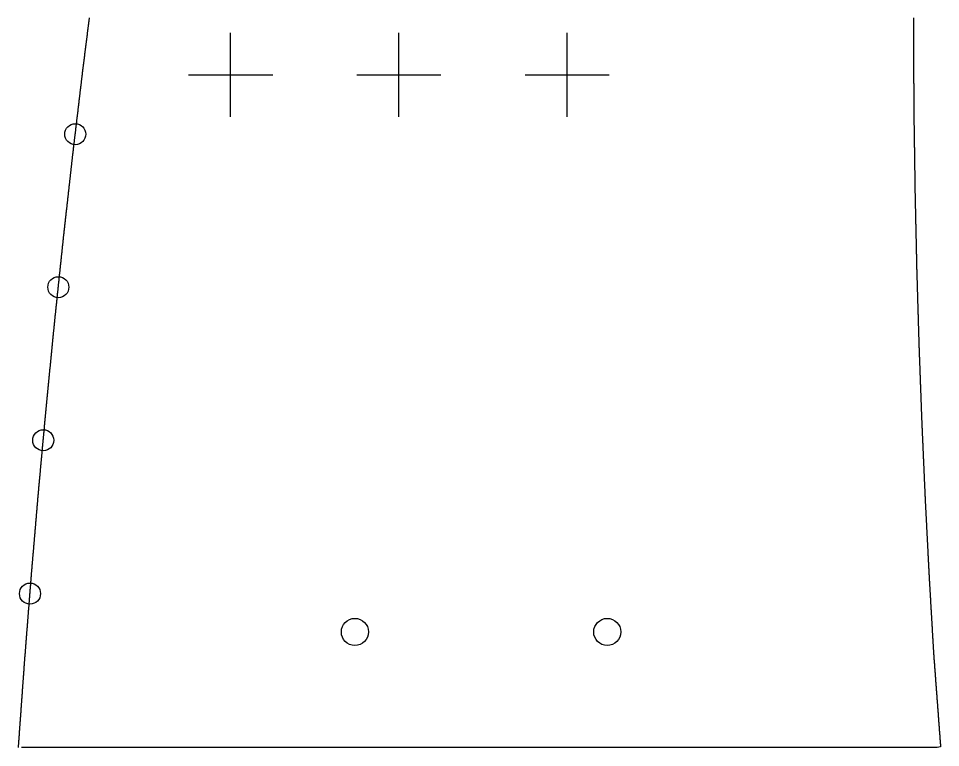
# Model space of a CAD drawing. Extents: x 2 to 292, y 1 to 254.
# Drawn here: x 2.15 to 24.07, y 1 to 18.35 of the extents above; entities that cross this region are included whole.
import ezdxf

# ---------------------------------------------------------------- set-up
doc = ezdxf.new("R2010")
doc.units = 0
doc.header["$PDMODE"] = 2
doc.header["$PDSIZE"] = 1
doc.layers.get('0').update_dxf_attribs({"linetype": 'CONTINUOUS'})
doc.layers.add('DRILLING', color=3, linetype='CONTINUOUS')
doc.layers.add('RIB_INDICATION', color=1, linetype='CONTINUOUS')

# ---------------------------------------------------------------- blocks, each defined once
blk = doc.blocks.new('*U91')
at = {"layer": 'DRILLING'}
blk.add_point((0, 0), dxfattribs=at)
blk = doc.blocks.new('*U92')
at = {"layer": 'DRILLING', "color": 0, "linetype": 'BYBLOCK'}
for p in [(0, 0), (4, 0), (8, 0)]:
    blk.add_blockref('*U91', p, dxfattribs=at)

msp = doc.modelspace()

# ---------------------------------------------------------------- linework, layer by layer
for points in [[(2.14639, 1.00431, 0), (2.14791, 1.02539, 0), (2.14943, 1.04646, 0), (2.15095, 1.06754, 0), (2.15247, 1.08861, 0), (2.15399, 1.10969, 0), (2.15551, 1.13076, 0), (2.15703, 1.15183, 0), (2.15855, 1.17291, 0), (2.16007, 1.19398, 0), (2.16159, 1.21506, 0), (2.16311, 1.23613, 0), (2.16463, 1.25721, 0), (2.16615, 1.27828, 0), (2.16767, 1.29935, 0), (2.1692, 1.32043, 0), (2.17072, 1.3415, 0), (2.17224, 1.36258, 0), (2.17376, 1.38365, 0), (2.17528, 1.40473, 0), (2.1768, 1.4258, 0), (2.17832, 1.44688, 0), (2.17984, 1.46795, 0), (2.18136, 1.48902, 0), (2.18288, 1.5101, 0), (2.1844, 1.53117, 0), (2.18592, 1.55225, 0), (2.18744, 1.57332, 0), (2.18896, 1.5944, 0), (2.19048, 1.61547, 0), (2.192, 1.63654, 0), (2.19352, 1.65762, 0), (2.19505, 1.67869, 0), (2.19657, 1.69977, 0), (2.19809, 1.72084, 0), (2.19961, 1.74192, 0), (2.20113, 1.76299, 0), (2.20265, 1.78407, 0), (2.20417, 1.80514, 0), (2.20569, 1.82621, 0), (2.20721, 1.84729, 0), (2.20873, 1.86836, 0), (2.21025, 1.88944, 0), (2.21177, 1.91051, 0), (2.21329, 1.93159, 0), (2.21481, 1.95266, 0), (2.21633, 1.97373, 0), (2.21785, 1.99481, 0), (2.21937, 2.01588, 0), (2.2209, 2.03696, 0), (2.22242, 2.05803, 0), (2.22394, 2.07911, 0), (2.22546, 2.10018, 0), (2.22698, 2.12126, 0), (2.2285, 2.14233, 0), (2.23002, 2.1634, 0), (2.23154, 2.18448, 0), (2.23306, 2.20555, 0), (2.23458, 2.22663, 0), (2.2361, 2.2477, 0), (2.23762, 2.26878, 0), (2.23914, 2.28985, 0), (2.24066, 2.31092, 0), (2.24218, 2.332, 0), (2.2437, 2.35307, 0), (2.24522, 2.37415, 0), (2.24675, 2.39522, 0), (2.24827, 2.4163, 0), (2.24979, 2.43737, 0), (2.25131, 2.45845, 0), (2.25283, 2.47952, 0), (2.25435, 2.50059, 0), (2.25587, 2.52167, 0), (2.25739, 2.54274, 0), (2.25891, 2.56382, 0), (2.26043, 2.58489, 0), (2.26195, 2.60597, 0), (2.26347, 2.62704, 0), (2.26499, 2.64812, 0), (2.26651, 2.66919, 0), (2.26803, 2.69026, 0), (2.26955, 2.71134, 0), (2.27108, 2.73241, 0), (2.2726, 2.75349, 0), (2.27412, 2.77456, 0), (2.27564, 2.79564, 0), (2.27716, 2.81671, 0), (2.27868, 2.83778, 0), (2.2802, 2.85886, 0), (2.28172, 2.87993, 0), (2.28324, 2.90101, 0), (2.28476, 2.92208, 0), (2.28628, 2.94316, 0), (2.2878, 2.96423, 0), (2.28932, 2.98531, 0), (2.29084, 3.00638, 0), (2.29236, 3.02745, 0), (2.29388, 3.04853, 0), (2.29548, 3.06953, 0), (2.29713, 3.09048, 0), (2.29878, 3.11143, 0), (2.30042, 3.13239, 0), (2.30207, 3.15334, 0), (2.30372, 3.1743, 0), (2.30537, 3.19525, 0), (2.30701, 3.2162, 0), (2.30866, 3.23716, 0), (2.31031, 3.25811, 0), (2.31195, 3.27906, 0), (2.3136, 3.30002, 0), (2.31525, 3.32097, 0), (2.31689, 3.34192, 0), (2.31854, 3.36288, 0), (2.32019, 3.38383, 0), (2.32184, 3.40478, 0), (2.32348, 3.42574, 0), (2.32513, 3.44669, 0), (2.32678, 3.46764, 0), (2.32842, 3.4886, 0), (2.33007, 3.50955, 0), (2.33172, 3.53051, 0), (2.33336, 3.55146, 0), (2.33501, 3.57241, 0), (2.33666, 3.59337, 0), (2.33831, 3.61432, 0), (2.33995, 3.63527, 0), (2.3416, 3.65623, 0), (2.34325, 3.67718, 0), (2.34489, 3.69813, 0), (2.34654, 3.71909, 0), (2.34819, 3.74004, 0), (2.34984, 3.76099, 0), (2.35148, 3.78195, 0), (2.35313, 3.8029, 0), (2.35478, 3.82386, 0), (2.35642, 3.84481, 0), (2.35807, 3.86576, 0), (2.35972, 3.88672, 0), (2.36136, 3.90767, 0), (2.36301, 3.92862, 0), (2.36466, 3.94958, 0), (2.36631, 3.97053, 0), (2.36795, 3.99148, 0), (2.3696, 4.01244, 0), (2.37125, 4.03339, 0), (2.37289, 4.05434, 0), (2.37454, 4.0753, 0), (2.37619, 4.09625, 0), (2.37783, 4.1172, 0), (2.37948, 4.13816, 0), (2.38113, 4.15911, 0), (2.38278, 4.18007, 0), (2.38442, 4.20102, 0), (2.38607, 4.22197, 0), (2.38772, 4.24293, 0), (2.38936, 4.26388, 0), (2.39101, 4.28483, 0), (2.39266, 4.30579, 0), (2.39431, 4.32674, 0), (2.39595, 4.34769, 0), (2.3976, 4.36865, 0), (2.39925, 4.3896, 0), (2.40089, 4.41055, 0), (2.40254, 4.43151, 0), (2.40419, 4.45246, 0), (2.40583, 4.47342, 0), (2.40748, 4.49437, 0), (2.40913, 4.51532, 0), (2.41078, 4.53628, 0), (2.41242, 4.55723, 0), (2.41407, 4.57818, 0), (2.41572, 4.59914, 0), (2.41736, 4.62009, 0), (2.41901, 4.64104, 0), (2.42066, 4.662, 0), (2.4223, 4.68295, 0), (2.42395, 4.7039, 0), (2.4256, 4.72486, 0), (2.42725, 4.74581, 0), (2.42889, 4.76676, 0), (2.43054, 4.78772, 0), (2.43219, 4.80867, 0), (2.43383, 4.82963, 0), (2.43548, 4.85058, 0), (2.43713, 4.87153, 0), (2.43878, 4.89249, 0), (2.44042, 4.91344, 0), (2.44207, 4.93439, 0), (2.44372, 4.95535, 0), (2.44536, 4.9763, 0), (2.44701, 4.99725, 0), (2.44866, 5.01821, 0), (2.4503, 5.03916, 0), (2.45195, 5.06011, 0), (2.4536, 5.08107, 0), (2.45528, 5.10199, 0), (2.45705, 5.12283, 0), (2.45882, 5.14366, 0), (2.4606, 5.16449, 0), (2.46237, 5.18532, 0), (2.46414, 5.20616, 0), (2.46592, 5.22699, 0), (2.46769, 5.24782, 0), (2.46946, 5.26865, 0), (2.47124, 5.28949, 0), (2.47301, 5.31032, 0), (2.47478, 5.33115, 0), (2.47656, 5.35198, 0), (2.47833, 5.37282, 0), (2.4801, 5.39365, 0), (2.48188, 5.41448, 0), (2.48365, 5.43532, 0), (2.48542, 5.45615, 0), (2.4872, 5.47698, 0), (2.48897, 5.49781, 0), (2.49075, 5.51865, 0), (2.49252, 5.53948, 0), (2.49429, 5.56031, 0), (2.49607, 5.58114, 0), (2.49784, 5.60198, 0), (2.49961, 5.62281, 0), (2.50139, 5.64364, 0), (2.50316, 5.66448, 0), (2.50493, 5.68531, 0), (2.50671, 5.70614, 0), (2.50848, 5.72697, 0), (2.51025, 5.74781, 0), (2.51203, 5.76864, 0), (2.5138, 5.78947, 0), (2.51557, 5.8103, 0), (2.51735, 5.83114, 0), (2.51912, 5.85197, 0), (2.52089, 5.8728, 0), (2.52267, 5.89364, 0), (2.52444, 5.91447, 0), (2.52621, 5.9353, 0), (2.52799, 5.95613, 0), (2.52976, 5.97697, 0), (2.53154, 5.9978, 0), (2.53331, 6.01863, 0), (2.53508, 6.03946, 0), (2.53686, 6.0603, 0), (2.53863, 6.08113, 0), (2.5404, 6.10196, 0), (2.54218, 6.1228, 0), (2.54395, 6.14363, 0), (2.54572, 6.16446, 0), (2.5475, 6.18529, 0), (2.54927, 6.20613, 0), (2.55104, 6.22696, 0), (2.55282, 6.24779, 0), (2.55459, 6.26862, 0), (2.55636, 6.28946, 0), (2.55814, 6.31029, 0), (2.55991, 6.33112, 0), (2.56168, 6.35195, 0), (2.56346, 6.37279, 0), (2.56523, 6.39362, 0), (2.567, 6.41445, 0), (2.56878, 6.43529, 0), (2.57055, 6.45612, 0), (2.57233, 6.47695, 0), (2.5741, 6.49778, 0), (2.57587, 6.51862, 0), (2.57765, 6.53945, 0), (2.57942, 6.56028, 0), (2.58119, 6.58111, 0), (2.58297, 6.60195, 0), (2.58474, 6.62278, 0), (2.58651, 6.64361, 0), (2.58829, 6.66445, 0), (2.59006, 6.68528, 0), (2.59183, 6.70611, 0), (2.59361, 6.72694, 0), (2.59538, 6.74778, 0), (2.59715, 6.76861, 0), (2.59893, 6.78944, 0), (2.6007, 6.81027, 0), (2.60247, 6.83111, 0), (2.60425, 6.85194, 0), (2.60602, 6.87277, 0), (2.60779, 6.89361, 0), (2.60957, 6.91444, 0), (2.61134, 6.93527, 0), (2.61311, 6.9561, 0), (2.61489, 6.97694, 0), (2.61666, 6.99777, 0), (2.61844, 7.0186, 0), (2.62021, 7.03943, 0), (2.62198, 7.06027, 0), (2.62376, 7.0811, 0), (2.62553, 7.10193, 0), (2.6273, 7.12277, 0), (2.62919, 7.14349, 0), (2.63109, 7.16421, 0), (2.63298, 7.18492, 0), (2.63488, 7.20563, 0), (2.63678, 7.22634, 0), (2.63868, 7.24705, 0), (2.64058, 7.26776, 0), (2.64248, 7.28848, 0), (2.64438, 7.30919, 0), (2.64628, 7.3299, 0), (2.64818, 7.35061, 0), (2.65008, 7.37132, 0), (2.65198, 7.39204, 0), (2.65388, 7.41275, 0), (2.65578, 7.43346, 0), (2.65768, 7.45417, 0), (2.65958, 7.47488, 0), (2.66148, 7.4956, 0), (2.66338, 7.51631, 0), (2.66528, 7.53702, 0), (2.66718, 7.55773, 0), (2.66908, 7.57844, 0), (2.67098, 7.59915, 0), (2.67288, 7.61987, 0), (2.67478, 7.64058, 0), (2.67668, 7.66129, 0), (2.67858, 7.682, 0), (2.68048, 7.70271, 0), (2.68238, 7.72343, 0), (2.68428, 7.74414, 0), (2.68618, 7.76485, 0), (2.68808, 7.78556, 0), (2.68998, 7.80627, 0), (2.69188, 7.82699, 0), (2.69378, 7.8477, 0), (2.69568, 7.86841, 0), (2.69758, 7.88912, 0), (2.69948, 7.90983, 0), (2.70138, 7.93054, 0), (2.70328, 7.95126, 0), (2.70518, 7.97197, 0), (2.70708, 7.99268, 0), (2.70898, 8.01339, 0), (2.71088, 8.0341, 0), (2.71278, 8.05482, 0), (2.71468, 8.07553, 0), (2.71658, 8.09624, 0), (2.71848, 8.11695, 0), (2.72038, 8.13766, 0), (2.72228, 8.15838, 0), (2.72418, 8.17909, 0), (2.72608, 8.1998, 0), (2.72798, 8.22051, 0), (2.72988, 8.24122, 0), (2.73178, 8.26193, 0), (2.73368, 8.28265, 0), (2.73558, 8.30336, 0), (2.73748, 8.32407, 0), (2.73938, 8.34478, 0), (2.74128, 8.36549, 0), (2.74318, 8.38621, 0), (2.74508, 8.40692, 0), (2.74698, 8.42763, 0), (2.74888, 8.44834, 0), (2.75078, 8.46905, 0), (2.75268, 8.48977, 0), (2.75458, 8.51048, 0), (2.75648, 8.53119, 0), (2.75838, 8.5519, 0), (2.76028, 8.57261, 0), (2.76218, 8.59332, 0), (2.76408, 8.61404, 0), (2.76598, 8.63475, 0), (2.76788, 8.65546, 0), (2.76978, 8.67617, 0), (2.77168, 8.69688, 0), (2.77358, 8.7176, 0), (2.77548, 8.73831, 0), (2.77738, 8.75902, 0), (2.77928, 8.77973, 0), (2.78118, 8.80044, 0), (2.78308, 8.82116, 0), (2.78498, 8.84187, 0), (2.78688, 8.86258, 0), (2.78878, 8.88329, 0), (2.79068, 8.904, 0), (2.79258, 8.92471, 0), (2.79448, 8.94543, 0), (2.79638, 8.96614, 0), (2.79828, 8.98685, 0), (2.80018, 9.00756, 0), (2.80208, 9.02827, 0), (2.80398, 9.04899, 0), (2.80588, 9.0697, 0), (2.80778, 9.09041, 0), (2.80968, 9.11112, 0), (2.81158, 9.13183, 0), (2.81354, 9.15249, 0), (2.81556, 9.17308, 0), (2.81759, 9.19367, 0), (2.81962, 9.21426, 0), (2.82164, 9.23485, 0), (2.82367, 9.25544, 0), (2.8257, 9.27603, 0), (2.82772, 9.29662, 0), (2.82975, 9.31722, 0), (2.83177, 9.33781, 0), (2.8338, 9.3584, 0), (2.83583, 9.37899, 0), (2.83785, 9.39958, 0), (2.83988, 9.42017, 0), (2.84191, 9.44076, 0), (2.84393, 9.46135, 0), (2.84596, 9.48194, 0), (2.84799, 9.50253, 0), (2.85001, 9.52313, 0), (2.85204, 9.54372, 0), (2.85406, 9.56431, 0), (2.85609, 9.5849, 0), (2.85812, 9.60549, 0), (2.86014, 9.62608, 0), (2.86217, 9.64667, 0), (2.8642, 9.66726, 0), (2.86622, 9.68785, 0), (2.86825, 9.70845, 0), (2.87028, 9.72904, 0), (2.8723, 9.74963, 0), (2.87433, 9.77022, 0), (2.87635, 9.79081, 0), (2.87838, 9.8114, 0), (2.88041, 9.83199, 0), (2.88243, 9.85258, 0), (2.88446, 9.87317, 0), (2.88649, 9.89376, 0), (2.88851, 9.91436, 0), (2.89054, 9.93495, 0), (2.89257, 9.95554, 0), (2.89459, 9.97613, 0), (2.89662, 9.99672, 0), (2.89864, 10.0173, 0), (2.90067, 10.0379, 0), (2.9027, 10.0585, 0), (2.90472, 10.0791, 0), (2.90675, 10.0997, 0), (2.90878, 10.1203, 0), (2.9108, 10.1409, 0), (2.91283, 10.1614, 0), (2.91486, 10.182, 0), (2.91688, 10.2026, 0), (2.91891, 10.2232, 0), (2.92093, 10.2438, 0), (2.92296, 10.2644, 0), (2.92499, 10.285, 0), (2.92701, 10.3056, 0), (2.92904, 10.3262, 0), (2.93107, 10.3468, 0), (2.93309, 10.3674, 0), (2.93512, 10.3879, 0), (2.93715, 10.4085, 0), (2.93917, 10.4291, 0), (2.9412, 10.4497, 0), (2.94322, 10.4703, 0), (2.94525, 10.4909, 0), (2.94728, 10.5115, 0), (2.9493, 10.5321, 0), (2.95133, 10.5527, 0), (2.95336, 10.5733, 0), (2.95538, 10.5939, 0), (2.95741, 10.6145, 0), (2.95943, 10.635, 0), (2.96146, 10.6556, 0), (2.96349, 10.6762, 0), (2.96551, 10.6968, 0), (2.96754, 10.7174, 0), (2.96957, 10.738, 0), (2.97159, 10.7586, 0), (2.97362, 10.7792, 0), (2.97565, 10.7998, 0), (2.97767, 10.8204, 0), (2.9797, 10.841, 0), (2.98172, 10.8615, 0), (2.98375, 10.8821, 0), (2.98578, 10.9027, 0), (2.9878, 10.9233, 0), (2.98983, 10.9439, 0), (2.99186, 10.9645, 0), (2.99388, 10.9851, 0), (2.99591, 11.0057, 0), (2.99794, 11.0263, 0), (2.99996, 11.0469, 0), (3.00199, 11.0675, 0), (3.00401, 11.088, 0), (3.00604, 11.1086, 0), (3.00807, 11.1292, 0), (3.01011, 11.1498, 0), (3.01226, 11.1703, 0), (3.01441, 11.1907, 0), (3.01657, 11.2112, 0), (3.01872, 11.2317, 0), (3.02087, 11.2522, 0), (3.02302, 11.2726, 0), (3.02518, 11.2931, 0), (3.02733, 11.3136, 0), (3.02948, 11.334, 0), (3.03163, 11.3545, 0), (3.03379, 11.375, 0), (3.03594, 11.3954, 0), (3.03809, 11.4159, 0), (3.04025, 11.4364, 0), (3.0424, 11.4569, 0), (3.04455, 11.4773, 0), (3.0467, 11.4978, 0), (3.04886, 11.5183, 0), (3.05101, 11.5387, 0), (3.05316, 11.5592, 0), (3.05532, 11.5797, 0), (3.05747, 11.6002, 0), (3.05962, 11.6206, 0), (3.06177, 11.6411, 0), (3.06393, 11.6616, 0), (3.06608, 11.682, 0), (3.06823, 11.7025, 0), (3.07038, 11.723, 0), (3.07254, 11.7434, 0), (3.07469, 11.7639, 0), (3.07684, 11.7844, 0), (3.079, 11.8049, 0), (3.08115, 11.8253, 0), (3.0833, 11.8458, 0), (3.08545, 11.8663, 0), (3.08761, 11.8867, 0), (3.08976, 11.9072, 0), (3.09191, 11.9277, 0), (3.09407, 11.9481, 0), (3.09622, 11.9686, 0), (3.09837, 11.9891, 0), (3.10052, 12.0096, 0), (3.10268, 12.03, 0), (3.10483, 12.0505, 0), (3.10698, 12.071, 0), (3.10914, 12.0914, 0), (3.11129, 12.1119, 0), (3.11344, 12.1324, 0), (3.11559, 12.1528, 0), (3.11775, 12.1733, 0), (3.1199, 12.1938, 0), (3.12205, 12.2143, 0), (3.1242, 12.2347, 0), (3.12636, 12.2552, 0), (3.12851, 12.2757, 0), (3.13066, 12.2961, 0), (3.13282, 12.3166, 0), (3.13497, 12.3371, 0), (3.13712, 12.3575, 0), (3.13927, 12.378, 0), (3.14143, 12.3985, 0), (3.14358, 12.419, 0), (3.14573, 12.4394, 0), (3.14789, 12.4599, 0), (3.15004, 12.4804, 0), (3.15219, 12.5008, 0), (3.15434, 12.5213, 0), (3.1565, 12.5418, 0), (3.15865, 12.5622, 0), (3.1608, 12.5827, 0), (3.16295, 12.6032, 0), (3.16511, 12.6237, 0), (3.16726, 12.6441, 0), (3.16941, 12.6646, 0), (3.17157, 12.6851, 0), (3.17372, 12.7055, 0), (3.17587, 12.726, 0), (3.17802, 12.7465, 0), (3.18018, 12.767, 0), (3.18233, 12.7874, 0), (3.18448, 12.8079, 0), (3.18664, 12.8284, 0), (3.18879, 12.8488, 0), (3.19094, 12.8693, 0), (3.19309, 12.8898, 0), (3.19525, 12.9102, 0), (3.1974, 12.9307, 0), (3.19955, 12.9512, 0), (3.20171, 12.9717, 0), (3.20386, 12.9921, 0), (3.20601, 13.0126, 0), (3.20816, 13.0331, 0), (3.21032, 13.0535, 0), (3.21247, 13.074, 0), (3.21462, 13.0945, 0), (3.21677, 13.1149, 0), (3.21893, 13.1354, 0), (3.22117, 13.1558, 0), (3.22345, 13.1761, 0), (3.22573, 13.1965, 0), (3.22801, 13.2168, 0), (3.23029, 13.2372, 0), (3.23257, 13.2575, 0), (3.23485, 13.2779, 0), (3.23713, 13.2982, 0), (3.23941, 13.3186, 0), (3.24168, 13.3389, 0), (3.24396, 13.3593, 0), (3.24624, 13.3796, 0), (3.24852, 13.4, 0), (3.2508, 13.4203, 0), (3.25308, 13.4407, 0), (3.25536, 13.461, 0), (3.25764, 13.4814, 0), (3.25992, 13.5017, 0), (3.2622, 13.5221, 0), (3.26448, 13.5424, 0), (3.26676, 13.5628, 0), (3.26904, 13.5831, 0), (3.27131, 13.6035, 0), (3.27359, 13.6238, 0), (3.27587, 13.6442, 0), (3.27815, 13.6645, 0), (3.28043, 13.6849, 0), (3.28271, 13.7052, 0), (3.28499, 13.7256, 0), (3.28727, 13.7459, 0), (3.28955, 13.7663, 0), (3.29183, 13.7866, 0), (3.29411, 13.807, 0), (3.29639, 13.8273, 0), (3.29867, 13.8477, 0), (3.30094, 13.868, 0), (3.30322, 13.8884, 0), (3.3055, 13.9087, 0), (3.30778, 13.9291, 0), (3.31006, 13.9494, 0), (3.31234, 13.9698, 0), (3.31462, 13.9901, 0), (3.3169, 14.0105, 0), (3.31918, 14.0308, 0), (3.32146, 14.0512, 0), (3.32374, 14.0715, 0), (3.32602, 14.0919, 0), (3.3283, 14.1122, 0), (3.33057, 14.1326, 0), (3.33285, 14.1529, 0), (3.33513, 14.1733, 0), (3.33741, 14.1936, 0), (3.33969, 14.214, 0), (3.34197, 14.2343, 0), (3.34425, 14.2547, 0), (3.34653, 14.275, 0), (3.34881, 14.2954, 0), (3.35109, 14.3157, 0), (3.35337, 14.3361, 0), (3.35565, 14.3564, 0), (3.35793, 14.3768, 0), (3.3602, 14.3971, 0), (3.36248, 14.4175, 0), (3.36476, 14.4378, 0), (3.36704, 14.4582, 0), (3.36932, 14.4785, 0), (3.3716, 14.4989, 0), (3.37388, 14.5192, 0), (3.37616, 14.5396, 0), (3.37844, 14.5599, 0), (3.38072, 14.5803, 0), (3.383, 14.6006, 0), (3.38528, 14.621, 0), (3.38756, 14.6413, 0), (3.38983, 14.6617, 0), (3.39211, 14.682, 0), (3.39439, 14.7024, 0), (3.39667, 14.7227, 0), (3.39895, 14.743, 0), (3.40123, 14.7634, 0), (3.40351, 14.7837, 0), (3.40579, 14.8041, 0), (3.40807, 14.8244, 0), (3.41035, 14.8448, 0), (3.41263, 14.8651, 0), (3.41491, 14.8855, 0), (3.41719, 14.9058, 0), (3.41946, 14.9262, 0), (3.42174, 14.9465, 0), (3.42402, 14.9669, 0), (3.4263, 14.9872, 0), (3.42858, 15.0076, 0), (3.43086, 15.0279, 0), (3.43314, 15.0483, 0), (3.43542, 15.0686, 0), (3.4377, 15.089, 0), (3.43998, 15.1093, 0), (3.4423, 15.1296, 0), (3.44471, 15.1499, 0), (3.44711, 15.1701, 0), (3.44952, 15.1903, 0), (3.45192, 15.2106, 0), (3.45433, 15.2308, 0), (3.45673, 15.251, 0), (3.45914, 15.2712, 0), (3.46155, 15.2915, 0), (3.46395, 15.3117, 0), (3.46636, 15.3319, 0), (3.46876, 15.3522, 0), (3.47117, 15.3724, 0), (3.47357, 15.3926, 0), (3.47598, 15.4128, 0), (3.47839, 15.4331, 0), (3.48079, 15.4533, 0), (3.4832, 15.4735, 0), (3.4856, 15.4938, 0), (3.48801, 15.514, 0), (3.49041, 15.5342, 0), (3.49282, 15.5544, 0), (3.49522, 15.5747, 0), (3.49763, 15.5949, 0), (3.50004, 15.6151, 0), (3.50244, 15.6354, 0), (3.50485, 15.6556, 0), (3.50725, 15.6758, 0), (3.50966, 15.696, 0), (3.51206, 15.7163, 0), (3.51447, 15.7365, 0), (3.51688, 15.7567, 0), (3.51928, 15.777, 0), (3.52169, 15.7972, 0), (3.52409, 15.8174, 0), (3.5265, 15.8376, 0), (3.5289, 15.8579, 0), (3.53131, 15.8781, 0), (3.53372, 15.8983, 0), (3.53612, 15.9186, 0), (3.53853, 15.9388, 0), (3.54093, 15.959, 0), (3.54334, 15.9792, 0), (3.54574, 15.9995, 0), (3.54815, 16.0197, 0), (3.55056, 16.0399, 0), (3.55296, 16.0602, 0), (3.55537, 16.0804, 0), (3.55777, 16.1006, 0), (3.56018, 16.1208, 0), (3.56258, 16.1411, 0), (3.56499, 16.1613, 0), (3.5674, 16.1815, 0), (3.5698, 16.2018, 0), (3.57221, 16.222, 0), (3.57461, 16.2422, 0), (3.57702, 16.2624, 0), (3.57942, 16.2827, 0), (3.58183, 16.3029, 0), (3.58423, 16.3231, 0), (3.58664, 16.3434, 0), (3.58905, 16.3636, 0), (3.59145, 16.3838, 0), (3.59386, 16.404, 0), (3.59626, 16.4243, 0), (3.59867, 16.4445, 0), (3.60107, 16.4647, 0), (3.60348, 16.485, 0), (3.60589, 16.5052, 0), (3.60829, 16.5254, 0), (3.6107, 16.5456, 0), (3.6131, 16.5659, 0), (3.61551, 16.5861, 0), (3.61791, 16.6063, 0), (3.62032, 16.6266, 0), (3.62273, 16.6468, 0), (3.62513, 16.667, 0), (3.62754, 16.6872, 0), (3.62994, 16.7075, 0), (3.63235, 16.7277, 0), (3.63475, 16.7479, 0), (3.63716, 16.7682, 0), (3.63957, 16.7884, 0), (3.64197, 16.8086, 0), (3.64438, 16.8288, 0), (3.64678, 16.8491, 0), (3.64919, 16.8693, 0), (3.65159, 16.8895, 0), (3.654, 16.9098, 0), (3.6564, 16.93, 0), (3.65881, 16.9502, 0), (3.66122, 16.9704, 0), (3.66362, 16.9907, 0), (3.66603, 17.0109, 0), (3.66843, 17.0311, 0), (3.67084, 17.0514, 0), (3.67324, 17.0716, 0), (3.67565, 17.0918, 0), (3.67818, 17.1119, 0), (3.68071, 17.132, 0), (3.68324, 17.1521, 0), (3.68577, 17.1722, 0), (3.68831, 17.1924, 0), (3.69084, 17.2125, 0), (3.69337, 17.2326, 0), (3.6959, 17.2527, 0), (3.69843, 17.2728, 0), (3.70097, 17.2929, 0), (3.7035, 17.313, 0), (3.70603, 17.3331, 0), (3.70856, 17.3532, 0), (3.7111, 17.3733, 0), (3.71363, 17.3934, 0), (3.71616, 17.4135, 0), (3.71869, 17.4336, 0), (3.72122, 17.4538, 0), (3.72376, 17.4739, 0), (3.72629, 17.494, 0), (3.72882, 17.5141, 0), (3.73135, 17.5342, 0), (3.73388, 17.5543, 0), (3.73642, 17.5744, 0), (3.73895, 17.5945, 0), (3.74148, 17.6146, 0), (3.74401, 17.6347, 0), (3.74654, 17.6548, 0), (3.74908, 17.6749, 0), (3.75161, 17.695, 0), (3.75414, 17.7152, 0), (3.75667, 17.7353, 0), (3.75921, 17.7554, 0), (3.76174, 17.7755, 0), (3.76427, 17.7956, 0), (3.7668, 17.8157, 0), (3.76933, 17.8358, 0), (3.77187, 17.8559, 0), (3.7744, 17.876, 0), (3.77693, 17.8961, 0), (3.77946, 17.9162, 0), (3.78199, 17.9363, 0), (3.78453, 17.9564, 0), (3.78706, 17.9766, 0), (3.78959, 17.9967, 0), (3.79212, 18.0168, 0), (3.79465, 18.0369, 0), (3.79719, 18.057, 0), (3.79972, 18.0771, 0), (3.80225, 18.0972, 0), (3.80478, 18.1173, 0), (3.80732, 18.1374, 0), (3.80985, 18.1575, 0), (3.81238, 18.1776, 0), (3.81491, 18.1977, 0), (3.81744, 18.2178, 0), (3.81998, 18.238, 0), (3.82251, 18.2581, 0), (3.82504, 18.2782, 0), (3.82757, 18.2983, 0), (3.8301, 18.3184, 0), (3.83264, 18.3385, 0), (3.83517, 18.3586, 0)], [(23.426, 18.3592, 0), (23.426, 18.3412, 0), (23.426, 18.3233, 0), (23.426, 18.3054, 0), (23.426, 18.2874, 0), (23.426, 18.2695, 0), (23.426, 18.2516, 0), (23.426, 18.2336, 0), (23.426, 18.2157, 0), (23.4259, 18.1978, 0), (23.4259, 18.1798, 0), (23.4259, 18.1619, 0), (23.4259, 18.144, 0), (23.4259, 18.126, 0), (23.4259, 18.1081, 0), (23.4259, 18.0902, 0), (23.4259, 18.0722, 0), (23.4259, 18.0543, 0), (23.4259, 18.0364, 0), (23.4259, 18.0184, 0), (23.4259, 18.0005, 0), (23.4258, 17.9826, 0), (23.4258, 17.9646, 0), (23.4258, 17.9467, 0), (23.4258, 17.9288, 0), (23.4258, 17.9108, 0), (23.4258, 17.8929, 0), (23.4258, 17.875, 0), (23.4258, 17.857, 0), (23.4258, 17.8391, 0), (23.4258, 17.8212, 0), (23.4258, 17.8032, 0), (23.4258, 17.7853, 0), (23.4257, 17.7674, 0), (23.4257, 17.7494, 0), (23.4257, 17.7315, 0), (23.4257, 17.7136, 0), (23.4257, 17.6956, 0), (23.4257, 17.6777, 0), (23.4258, 17.6597, 0), (23.4259, 17.6416, 0), (23.4261, 17.6235, 0), (23.4262, 17.6055, 0), (23.4263, 17.5874, 0), (23.4264, 17.5694, 0), (23.4266, 17.5513, 0), (23.4267, 17.5333, 0), (23.4268, 17.5152, 0), (23.427, 17.4971, 0), (23.4271, 17.4791, 0), (23.4272, 17.461, 0), (23.4274, 17.443, 0), (23.4275, 17.4249, 0), (23.4276, 17.4069, 0), (23.4277, 17.3888, 0), (23.4279, 17.3707, 0), (23.428, 17.3527, 0), (23.4281, 17.3346, 0), (23.4283, 17.3166, 0), (23.4284, 17.2985, 0), (23.4285, 17.2805, 0), (23.4286, 17.2624, 0), (23.4288, 17.2443, 0), (23.4289, 17.2263, 0), (23.429, 17.2082, 0), (23.4292, 17.1902, 0), (23.4293, 17.1721, 0), (23.4294, 17.154, 0), (23.4296, 17.136, 0), (23.4297, 17.1179, 0), (23.4298, 17.0999, 0), (23.4299, 17.0818, 0), (23.4301, 17.0638, 0), (23.4302, 17.0457, 0), (23.4303, 17.0276, 0), (23.4305, 17.0096, 0), (23.4306, 16.9915, 0), (23.4307, 16.9735, 0), (23.4308, 16.9554, 0), (23.431, 16.9374, 0), (23.4311, 16.9193, 0), (23.4312, 16.9012, 0), (23.4314, 16.8832, 0), (23.4315, 16.8651, 0), (23.4316, 16.8471, 0), (23.4317, 16.829, 0), (23.4319, 16.811, 0), (23.432, 16.7929, 0), (23.4321, 16.7748, 0), (23.4323, 16.7568, 0), (23.4324, 16.7387, 0), (23.4325, 16.7207, 0), (23.4327, 16.7026, 0), (23.4328, 16.6846, 0), (23.4329, 16.6665, 0), (23.433, 16.6484, 0), (23.4332, 16.6304, 0), (23.4333, 16.6123, 0), (23.4334, 16.5943, 0), (23.4336, 16.5762, 0), (23.4337, 16.5581, 0), (23.4338, 16.5401, 0), (23.4339, 16.522, 0), (23.4341, 16.504, 0), (23.4342, 16.4859, 0), (23.4343, 16.4679, 0), (23.4345, 16.4498, 0), (23.4346, 16.4317, 0), (23.4347, 16.4137, 0), (23.4349, 16.3956, 0), (23.435, 16.3776, 0), (23.4351, 16.3595, 0), (23.4352, 16.3415, 0), (23.4354, 16.3234, 0), (23.4355, 16.3053, 0), (23.4356, 16.2873, 0), (23.4358, 16.2692, 0), (23.4359, 16.2512, 0), (23.436, 16.2331, 0), (23.4361, 16.2151, 0), (23.4363, 16.197, 0), (23.4364, 16.1789, 0), (23.4365, 16.1609, 0), (23.4367, 16.1428, 0), (23.4368, 16.1248, 0), (23.4369, 16.1067, 0), (23.437, 16.0887, 0), (23.4372, 16.0706, 0), (23.4373, 16.0525, 0), (23.4374, 16.0345, 0), (23.4376, 16.0164, 0), (23.4377, 15.9984, 0), (23.4378, 15.9803, 0), (23.438, 15.9622, 0), (23.4381, 15.9442, 0), (23.4382, 15.9261, 0), (23.4384, 15.908, 0), (23.4387, 15.8898, 0), (23.4389, 15.8717, 0), (23.4392, 15.8535, 0), (23.4395, 15.8353, 0), (23.4397, 15.8171, 0), (23.44, 15.7989, 0), (23.4403, 15.7808, 0), (23.4405, 15.7626, 0), (23.4408, 15.7444, 0), (23.4411, 15.7262, 0), (23.4413, 15.708, 0), (23.4416, 15.6898, 0), (23.4419, 15.6717, 0), (23.4421, 15.6535, 0), (23.4424, 15.6353, 0), (23.4427, 15.6171, 0), (23.4429, 15.5989, 0), (23.4432, 15.5808, 0), (23.4435, 15.5626, 0), (23.4437, 15.5444, 0), (23.444, 15.5262, 0), (23.4443, 15.508, 0), (23.4445, 15.4898, 0), (23.4448, 15.4717, 0), (23.4451, 15.4535, 0), (23.4453, 15.4353, 0), (23.4456, 15.4171, 0), (23.4459, 15.3989, 0), (23.4461, 15.3808, 0), (23.4464, 15.3626, 0), (23.4467, 15.3444, 0), (23.4469, 15.3262, 0), (23.4472, 15.308, 0), (23.4475, 15.2898, 0), (23.4478, 15.2717, 0), (23.448, 15.2535, 0), (23.4483, 15.2353, 0), (23.4486, 15.2171, 0), (23.4488, 15.1989, 0), (23.4491, 15.1808, 0), (23.4494, 15.1626, 0), (23.4496, 15.1444, 0), (23.4499, 15.1262, 0), (23.4502, 15.108, 0), (23.4504, 15.0898, 0), (23.4507, 15.0717, 0), (23.451, 15.0535, 0), (23.4512, 15.0353, 0), (23.4515, 15.0171, 0), (23.4518, 14.9989, 0), (23.452, 14.9808, 0), (23.4523, 14.9626, 0), (23.4526, 14.9444, 0), (23.4528, 14.9262, 0), (23.4531, 14.908, 0), (23.4534, 14.8898, 0), (23.4536, 14.8717, 0), (23.4539, 14.8535, 0), (23.4542, 14.8353, 0), (23.4544, 14.8171, 0), (23.4547, 14.7989, 0), (23.455, 14.7808, 0), (23.4552, 14.7626, 0), (23.4555, 14.7444, 0), (23.4558, 14.7262, 0), (23.456, 14.708, 0), (23.4563, 14.6899, 0), (23.4566, 14.6717, 0), (23.4568, 14.6535, 0), (23.4571, 14.6353, 0), (23.4574, 14.6171, 0), (23.4576, 14.5989, 0), (23.4579, 14.5808, 0), (23.4582, 14.5626, 0), (23.4584, 14.5444, 0), (23.4587, 14.5262, 0), (23.459, 14.508, 0), (23.4592, 14.4899, 0), (23.4595, 14.4717, 0), (23.4598, 14.4535, 0), (23.46, 14.4353, 0), (23.4603, 14.4171, 0), (23.4606, 14.3989, 0), (23.4608, 14.3808, 0), (23.4611, 14.3626, 0), (23.4614, 14.3444, 0), (23.4616, 14.3262, 0), (23.4619, 14.308, 0), (23.4622, 14.2899, 0), (23.4624, 14.2717, 0), (23.4627, 14.2535, 0), (23.463, 14.2353, 0), (23.4632, 14.2171, 0), (23.4635, 14.1989, 0), (23.4638, 14.1808, 0), (23.4641, 14.1626, 0), (23.4643, 14.1444, 0), (23.4647, 14.1261, 0), (23.4651, 14.1078, 0), (23.4655, 14.0895, 0), (23.4659, 14.0712, 0), (23.4663, 14.0529, 0), (23.4668, 14.0346, 0), (23.4672, 14.0163, 0), (23.4676, 13.9979, 0), (23.468, 13.9796, 0), (23.4684, 13.9613, 0), (23.4688, 13.943, 0), (23.4692, 13.9247, 0), (23.4696, 13.9064, 0), (23.47, 13.8881, 0), (23.4704, 13.8698, 0), (23.4708, 13.8515, 0), (23.4712, 13.8332, 0), (23.4716, 13.8149, 0), (23.472, 13.7966, 0), (23.4724, 13.7783, 0), (23.4728, 13.76, 0), (23.4732, 13.7417, 0), (23.4736, 13.7234, 0), (23.474, 13.7051, 0), (23.4745, 13.6867, 0), (23.4749, 13.6684, 0), (23.4753, 13.6501, 0), (23.4757, 13.6318, 0), (23.4761, 13.6135, 0), (23.4765, 13.5952, 0), (23.4769, 13.5769, 0), (23.4773, 13.5586, 0), (23.4777, 13.5403, 0), (23.4781, 13.522, 0), (23.4785, 13.5037, 0), (23.4789, 13.4854, 0), (23.4793, 13.4671, 0), (23.4797, 13.4488, 0), (23.4801, 13.4305, 0), (23.4805, 13.4122, 0), (23.4809, 13.3939, 0), (23.4813, 13.3755, 0), (23.4817, 13.3572, 0), (23.4822, 13.3389, 0), (23.4826, 13.3206, 0), (23.483, 13.3023, 0), (23.4834, 13.284, 0), (23.4838, 13.2657, 0), (23.4842, 13.2474, 0), (23.4846, 13.2291, 0), (23.485, 13.2108, 0), (23.4854, 13.1925, 0), (23.4858, 13.1742, 0), (23.4862, 13.1559, 0), (23.4866, 13.1376, 0), (23.487, 13.1193, 0), (23.4874, 13.101, 0), (23.4878, 13.0827, 0), (23.4882, 13.0643, 0), (23.4886, 13.046, 0), (23.489, 13.0277, 0), (23.4895, 13.0094, 0), (23.4899, 12.9911, 0), (23.4903, 12.9728, 0), (23.4907, 12.9545, 0), (23.4911, 12.9362, 0), (23.4915, 12.9179, 0), (23.4919, 12.8996, 0), (23.4923, 12.8813, 0), (23.4927, 12.863, 0), (23.4931, 12.8447, 0), (23.4935, 12.8264, 0), (23.4939, 12.8081, 0), (23.4943, 12.7898, 0), (23.4947, 12.7715, 0), (23.4951, 12.7532, 0), (23.4955, 12.7348, 0), (23.4959, 12.7165, 0), (23.4963, 12.6982, 0), (23.4967, 12.6799, 0), (23.4972, 12.6616, 0), (23.4976, 12.6433, 0), (23.498, 12.625, 0), (23.4984, 12.6067, 0), (23.4988, 12.5884, 0), (23.4992, 12.5701, 0), (23.4996, 12.5518, 0), (23.5, 12.5335, 0), (23.5004, 12.5152, 0), (23.5008, 12.4969, 0), (23.5012, 12.4786, 0), (23.5016, 12.4603, 0), (23.502, 12.442, 0), (23.5024, 12.4236, 0), (23.5028, 12.4053, 0), (23.5032, 12.387, 0), (23.5036, 12.3687, 0), (23.5041, 12.3503, 0), (23.5047, 12.3319, 0), (23.5052, 12.3135, 0), (23.5058, 12.2951, 0), (23.5063, 12.2766, 0), (23.5068, 12.2582, 0), (23.5074, 12.2398, 0), (23.5079, 12.2213, 0), (23.5085, 12.2029, 0), (23.509, 12.1845, 0), (23.5096, 12.166, 0), (23.5101, 12.1476, 0), (23.5107, 12.1292, 0), (23.5112, 12.1108, 0), (23.5117, 12.0923, 0), (23.5123, 12.0739, 0), (23.5128, 12.0555, 0), (23.5134, 12.037, 0), (23.5139, 12.0186, 0), (23.5145, 12.0002, 0), (23.515, 11.9817, 0), (23.5155, 11.9633, 0), (23.5161, 11.9449, 0), (23.5166, 11.9265, 0), (23.5172, 11.908, 0), (23.5177, 11.8896, 0), (23.5183, 11.8712, 0), (23.5188, 11.8527, 0), (23.5193, 11.8343, 0), (23.5199, 11.8159, 0), (23.5204, 11.7974, 0), (23.521, 11.779, 0), (23.5215, 11.7606, 0), (23.5221, 11.7422, 0), (23.5226, 11.7237, 0), (23.5232, 11.7053, 0), (23.5237, 11.6869, 0), (23.5242, 11.6684, 0), (23.5248, 11.65, 0), (23.5253, 11.6316, 0), (23.5259, 11.6131, 0), (23.5264, 11.5947, 0), (23.527, 11.5763, 0), (23.5275, 11.5579, 0), (23.528, 11.5394, 0), (23.5286, 11.521, 0), (23.5291, 11.5026, 0), (23.5297, 11.4841, 0), (23.5302, 11.4657, 0), (23.5308, 11.4473, 0), (23.5313, 11.4288, 0), (23.5318, 11.4104, 0), (23.5324, 11.392, 0), (23.5329, 11.3736, 0), (23.5335, 11.3551, 0), (23.534, 11.3367, 0), (23.5346, 11.3183, 0), (23.5351, 11.2998, 0), (23.5357, 11.2814, 0), (23.5362, 11.263, 0), (23.5367, 11.2445, 0), (23.5373, 11.2261, 0), (23.5378, 11.2077, 0), (23.5384, 11.1893, 0), (23.5389, 11.1708, 0), (23.5395, 11.1524, 0), (23.54, 11.134, 0), (23.5405, 11.1155, 0), (23.5411, 11.0971, 0), (23.5416, 11.0787, 0), (23.5422, 11.0602, 0), (23.5427, 11.0418, 0), (23.5433, 11.0234, 0), (23.5438, 11.005, 0), (23.5443, 10.9865, 0), (23.5449, 10.9681, 0), (23.5454, 10.9497, 0), (23.546, 10.9312, 0), (23.5465, 10.9128, 0), (23.5471, 10.8944, 0), (23.5476, 10.8759, 0), (23.5482, 10.8575, 0), (23.5487, 10.8391, 0), (23.5492, 10.8207, 0), (23.5498, 10.8022, 0), (23.5503, 10.7838, 0), (23.5509, 10.7654, 0), (23.5514, 10.7469, 0), (23.552, 10.7285, 0), (23.5525, 10.7101, 0), (23.553, 10.6917, 0), (23.5536, 10.6732, 0), (23.5541, 10.6548, 0), (23.5547, 10.6364, 0), (23.5552, 10.6179, 0), (23.5558, 10.5995, 0), (23.5563, 10.5811, 0), (23.5569, 10.5626, 0), (23.5576, 10.5441, 0), (23.5582, 10.5255, 0), (23.5589, 10.5069, 0), (23.5596, 10.4884, 0), (23.5603, 10.4698, 0), (23.561, 10.4513, 0), (23.5617, 10.4327, 0), (23.5623, 10.4142, 0), (23.563, 10.3956, 0), (23.5637, 10.3771, 0), (23.5644, 10.3585, 0), (23.5651, 10.34, 0), (23.5657, 10.3214, 0), (23.5664, 10.3029, 0), (23.5671, 10.2843, 0), (23.5678, 10.2657, 0), (23.5685, 10.2472, 0), (23.5692, 10.2286, 0), (23.5698, 10.2101, 0), (23.5705, 10.1915, 0), (23.5712, 10.173, 0), (23.5719, 10.1544, 0), (23.5726, 10.1359, 0), (23.5732, 10.1173, 0), (23.5739, 10.0988, 0), (23.5746, 10.0802, 0), (23.5753, 10.0617, 0), (23.576, 10.0431, 0), (23.5767, 10.0245, 0), (23.5773, 10.006, 0), (23.578, 9.98744, 0), (23.5787, 9.96888, 0), (23.5794, 9.95033, 0), (23.5801, 9.93177, 0), (23.5807, 9.91322, 0), (23.5814, 9.89467, 0), (23.5821, 9.87611, 0), (23.5828, 9.85756, 0), (23.5835, 9.839, 0), (23.5842, 9.82045, 0), (23.5848, 9.8019, 0), (23.5855, 9.78334, 0), (23.5862, 9.76479, 0), (23.5869, 9.74623, 0), (23.5876, 9.72768, 0), (23.5882, 9.70913, 0), (23.5889, 9.69057, 0), (23.5896, 9.67202, 0), (23.5903, 9.65347, 0), (23.591, 9.63491, 0), (23.5917, 9.61636, 0), (23.5923, 9.5978, 0), (23.593, 9.57925, 0), (23.5937, 9.5607, 0), (23.5944, 9.54214, 0), (23.5951, 9.52359, 0), (23.5957, 9.50503, 0), (23.5964, 9.48648, 0), (23.5971, 9.46793, 0), (23.5978, 9.44937, 0), (23.5985, 9.43082, 0), (23.5992, 9.41226, 0), (23.5998, 9.39371, 0), (23.6005, 9.37516, 0), (23.6012, 9.3566, 0), (23.6019, 9.33805, 0), (23.6026, 9.31949, 0), (23.6032, 9.30094, 0), (23.6039, 9.28239, 0), (23.6046, 9.26383, 0), (23.6053, 9.24528, 0), (23.606, 9.22673, 0), (23.6067, 9.20817, 0), (23.6073, 9.18962, 0), (23.608, 9.17106, 0), (23.6087, 9.15251, 0), (23.6094, 9.13396, 0), (23.6101, 9.1154, 0), (23.6107, 9.09685, 0), (23.6114, 9.07829, 0), (23.6121, 9.05974, 0), (23.6128, 9.04119, 0), (23.6135, 9.02263, 0), (23.6142, 9.00408, 0), (23.6148, 8.98552, 0), (23.6155, 8.96697, 0), (23.6162, 8.94842, 0), (23.6169, 8.92986, 0), (23.6176, 8.91131, 0), (23.6182, 8.89275, 0), (23.6189, 8.8742, 0), (23.6196, 8.85565, 0), (23.6203, 8.83709, 0), (23.621, 8.81854, 0), (23.6217, 8.79999, 0), (23.6223, 8.78143, 0), (23.623, 8.76288, 0), (23.6238, 8.74421, 0), (23.6246, 8.72553, 0), (23.6255, 8.70686, 0), (23.6263, 8.68818, 0), (23.6271, 8.6695, 0), (23.6279, 8.65082, 0), (23.6287, 8.63214, 0), (23.6296, 8.61347, 0), (23.6304, 8.59479, 0), (23.6312, 8.57611, 0), (23.632, 8.55743, 0), (23.6328, 8.53876, 0), (23.6337, 8.52008, 0), (23.6345, 8.5014, 0), (23.6353, 8.48272, 0), (23.6361, 8.46404, 0), (23.637, 8.44537, 0), (23.6378, 8.42669, 0), (23.6386, 8.40801, 0), (23.6394, 8.38933, 0), (23.6402, 8.37065, 0), (23.6411, 8.35198, 0), (23.6419, 8.3333, 0), (23.6427, 8.31462, 0), (23.6435, 8.29594, 0), (23.6443, 8.27727, 0), (23.6452, 8.25859, 0), (23.646, 8.23991, 0), (23.6468, 8.22123, 0), (23.6476, 8.20255, 0), (23.6484, 8.18388, 0), (23.6493, 8.1652, 0), (23.6501, 8.14652, 0), (23.6509, 8.12784, 0), (23.6517, 8.10916, 0), (23.6525, 8.09049, 0), (23.6534, 8.07181, 0), (23.6542, 8.05313, 0), (23.655, 8.03445, 0), (23.6558, 8.01577, 0), (23.6566, 7.9971, 0), (23.6575, 7.97842, 0), (23.6583, 7.95974, 0), (23.6591, 7.94106, 0), (23.6599, 7.92239, 0), (23.6607, 7.90371, 0), (23.6616, 7.88503, 0), (23.6624, 7.86635, 0), (23.6632, 7.84767, 0), (23.664, 7.829, 0), (23.6648, 7.81032, 0), (23.6657, 7.79164, 0), (23.6665, 7.77296, 0), (23.6673, 7.75428, 0), (23.6681, 7.73561, 0), (23.6689, 7.71693, 0), (23.6698, 7.69825, 0), (23.6706, 7.67957, 0), (23.6714, 7.66089, 0), (23.6722, 7.64222, 0), (23.673, 7.62354, 0), (23.6739, 7.60486, 0), (23.6747, 7.58618, 0), (23.6755, 7.56751, 0), (23.6763, 7.54883, 0), (23.6771, 7.53015, 0), (23.678, 7.51147, 0), (23.6788, 7.49279, 0), (23.6796, 7.47412, 0), (23.6804, 7.45544, 0), (23.6812, 7.43676, 0), (23.6821, 7.41808, 0), (23.6829, 7.3994, 0), (23.6837, 7.38073, 0), (23.6845, 7.36205, 0), (23.6853, 7.34337, 0), (23.6862, 7.32469, 0), (23.687, 7.30601, 0), (23.6878, 7.28734, 0), (23.6886, 7.26866, 0), (23.6894, 7.24998, 0), (23.6903, 7.2313, 0), (23.6911, 7.21263, 0), (23.6919, 7.19395, 0), (23.6927, 7.17527, 0), (23.6935, 7.15659, 0), (23.6944, 7.13791, 0), (23.6952, 7.11924, 0), (23.696, 7.10056, 0), (23.6968, 7.08188, 0), (23.6976, 7.0632, 0), (23.6985, 7.04452, 0), (23.6993, 7.02585, 0), (23.7001, 7.00717, 0), (23.7009, 6.98849, 0), (23.7018, 6.96981, 0), (23.7026, 6.95114, 0), (23.7035, 6.93239, 0), (23.7044, 6.91359, 0), (23.7054, 6.89479, 0), (23.7063, 6.87599, 0), (23.7073, 6.85719, 0), (23.7083, 6.83838, 0), (23.7092, 6.81958, 0), (23.7102, 6.80078, 0), (23.7111, 6.78198, 0), (23.7121, 6.76318, 0), (23.7131, 6.74437, 0), (23.714, 6.72557, 0), (23.715, 6.70677, 0), (23.7159, 6.68797, 0), (23.7169, 6.66917, 0), (23.7178, 6.65037, 0), (23.7188, 6.63156, 0), (23.7198, 6.61276, 0), (23.7207, 6.59396, 0), (23.7217, 6.57516, 0), (23.7226, 6.55636, 0), (23.7236, 6.53755, 0), (23.7246, 6.51875, 0), (23.7255, 6.49995, 0), (23.7265, 6.48115, 0), (23.7274, 6.46235, 0), (23.7284, 6.44355, 0), (23.7294, 6.42474, 0), (23.7303, 6.40594, 0), (23.7313, 6.38714, 0), (23.7322, 6.36834, 0), (23.7332, 6.34954, 0), (23.7341, 6.33074, 0), (23.7351, 6.31193, 0), (23.7361, 6.29313, 0), (23.737, 6.27433, 0), (23.738, 6.25553, 0), (23.7389, 6.23673, 0), (23.7399, 6.21792, 0), (23.7409, 6.19912, 0), (23.7418, 6.18032, 0), (23.7428, 6.16152, 0), (23.7437, 6.14272, 0), (23.7447, 6.12392, 0), (23.7457, 6.10511, 0), (23.7466, 6.08631, 0), (23.7476, 6.06751, 0), (23.7485, 6.04871, 0), (23.7495, 6.02991, 0), (23.7504, 6.0111, 0), (23.7514, 5.9923, 0), (23.7524, 5.9735, 0), (23.7533, 5.9547, 0), (23.7543, 5.9359, 0), (23.7552, 5.9171, 0), (23.7562, 5.89829, 0), (23.7572, 5.87949, 0), (23.7581, 5.86069, 0), (23.7591, 5.84189, 0), (23.76, 5.82309, 0), (23.761, 5.80428, 0), (23.7619, 5.78548, 0), (23.7629, 5.76668, 0), (23.7639, 5.74788, 0), (23.7648, 5.72908, 0), (23.7658, 5.71028, 0), (23.7667, 5.69147, 0), (23.7677, 5.67267, 0), (23.7687, 5.65387, 0), (23.7696, 5.63507, 0), (23.7706, 5.61627, 0), (23.7715, 5.59746, 0), (23.7725, 5.57866, 0), (23.7735, 5.55986, 0), (23.7744, 5.54106, 0), (23.7754, 5.52226, 0), (23.7763, 5.50346, 0), (23.7773, 5.48465, 0), (23.7782, 5.46585, 0), (23.7792, 5.44705, 0), (23.7802, 5.42825, 0), (23.7811, 5.40945, 0), (23.7821, 5.39064, 0), (23.783, 5.37184, 0), (23.784, 5.35304, 0), (23.785, 5.33424, 0), (23.7859, 5.31544, 0), (23.7869, 5.29664, 0), (23.7878, 5.27783, 0), (23.7888, 5.25903, 0), (23.7898, 5.24023, 0), (23.7907, 5.22143, 0), (23.7917, 5.20263, 0), (23.7926, 5.18382, 0), (23.7936, 5.16502, 0), (23.7945, 5.14622, 0), (23.7955, 5.12742, 0), (23.7965, 5.1086, 0), (23.7976, 5.08964, 0), (23.7987, 5.07069, 0), (23.7998, 5.05174, 0), (23.8009, 5.03279, 0), (23.802, 5.01384, 0), (23.8031, 4.99488, 0), (23.8042, 4.97593, 0), (23.8053, 4.95698, 0), (23.8064, 4.93803, 0), (23.8075, 4.91907, 0), (23.8086, 4.90012, 0), (23.8097, 4.88117, 0), (23.8108, 4.86222, 0), (23.8119, 4.84327, 0), (23.813, 4.82431, 0), (23.8141, 4.80536, 0), (23.8152, 4.78641, 0), (23.8163, 4.76746, 0), (23.8174, 4.7485, 0), (23.8185, 4.72955, 0), (23.8196, 4.7106, 0), (23.8207, 4.69165, 0), (23.8218, 4.6727, 0), (23.8229, 4.65374, 0), (23.824, 4.63479, 0), (23.8251, 4.61584, 0), (23.8262, 4.59689, 0), (23.8273, 4.57793, 0), (23.8284, 4.55898, 0), (23.8295, 4.54003, 0), (23.8306, 4.52108, 0), (23.8317, 4.50213, 0), (23.8328, 4.48317, 0), (23.8339, 4.46422, 0), (23.835, 4.44527, 0), (23.8361, 4.42632, 0), (23.8372, 4.40736, 0), (23.8382, 4.38841, 0), (23.8393, 4.36946, 0), (23.8404, 4.35051, 0), (23.8415, 4.33156, 0), (23.8426, 4.3126, 0), (23.8437, 4.29365, 0), (23.8448, 4.2747, 0), (23.8459, 4.25575, 0), (23.847, 4.23679, 0), (23.8481, 4.21784, 0), (23.8492, 4.19889, 0), (23.8503, 4.17994, 0), (23.8514, 4.16099, 0), (23.8525, 4.14203, 0), (23.8536, 4.12308, 0), (23.8547, 4.10413, 0), (23.8558, 4.08518, 0), (23.8569, 4.06622, 0), (23.858, 4.04727, 0), (23.8591, 4.02832, 0), (23.8602, 4.00937, 0), (23.8613, 3.99042, 0), (23.8624, 3.97146, 0), (23.8635, 3.95251, 0), (23.8646, 3.93356, 0), (23.8657, 3.91461, 0), (23.8668, 3.89565, 0), (23.8679, 3.8767, 0), (23.869, 3.85775, 0), (23.8701, 3.8388, 0), (23.8712, 3.81985, 0), (23.8723, 3.80089, 0), (23.8734, 3.78194, 0), (23.8745, 3.76299, 0), (23.8756, 3.74404, 0), (23.8767, 3.72508, 0), (23.8778, 3.70613, 0), (23.8789, 3.68718, 0), (23.88, 3.66823, 0), (23.8811, 3.64928, 0), (23.8822, 3.63032, 0), (23.8833, 3.61137, 0), (23.8844, 3.59242, 0), (23.8855, 3.57347, 0), (23.8866, 3.55451, 0), (23.8877, 3.53556, 0), (23.8888, 3.51661, 0), (23.8899, 3.49766, 0), (23.891, 3.47871, 0), (23.8921, 3.45975, 0), (23.8932, 3.4408, 0), (23.8943, 3.42185, 0), (23.8954, 3.4029, 0), (23.8965, 3.38394, 0), (23.8976, 3.36499, 0), (23.8987, 3.34604, 0), (23.8998, 3.32709, 0), (23.9009, 3.30814, 0), (23.902, 3.28918, 0), (23.9031, 3.27023, 0), (23.9047, 3.24804, 0), (23.9064, 3.22482, 0), (23.9081, 3.20159, 0), (23.9099, 3.17837, 0), (23.9116, 3.15515, 0), (23.9134, 3.13193, 0), (23.9151, 3.10871, 0), (23.9168, 3.08548, 0), (23.9186, 3.06226, 0), (23.9203, 3.03904, 0), (23.922, 3.01582, 0), (23.9238, 2.9926, 0), (23.9255, 2.96937, 0), (23.9272, 2.94615, 0), (23.929, 2.92293, 0), (23.9307, 2.89971, 0), (23.9324, 2.87649, 0), (23.9342, 2.85326, 0), (23.9359, 2.83004, 0), (23.9377, 2.80682, 0), (23.9394, 2.7836, 0), (23.9411, 2.76038, 0), (23.9429, 2.73715, 0), (23.9446, 2.71393, 0), (23.9463, 2.69071, 0), (23.9481, 2.66749, 0), (23.9498, 2.64426, 0), (23.9515, 2.62104, 0), (23.9533, 2.59782, 0), (23.955, 2.5746, 0), (23.9567, 2.55138, 0), (23.9585, 2.52815, 0), (23.9602, 2.50493, 0), (23.9619, 2.48171, 0), (23.9637, 2.45849, 0), (23.9654, 2.43527, 0), (23.9672, 2.41204, 0), (23.9689, 2.38882, 0), (23.9706, 2.3656, 0), (23.9724, 2.34238, 0), (23.9741, 2.31916, 0), (23.9758, 2.29593, 0), (23.9776, 2.27271, 0), (23.9793, 2.24949, 0), (23.981, 2.22627, 0), (23.9828, 2.20305, 0), (23.9845, 2.17982, 0), (23.9862, 2.1566, 0), (23.988, 2.13338, 0), (23.9897, 2.11016, 0), (23.9915, 2.08694, 0), (23.9932, 2.06371, 0), (23.9949, 2.04049, 0), (23.9967, 2.01727, 0), (23.9984, 1.99405, 0), (24.0001, 1.97083, 0), (24.0019, 1.9476, 0), (24.0036, 1.92438, 0), (24.0053, 1.90116, 0), (24.0071, 1.87794, 0), (24.0088, 1.85472, 0), (24.0105, 1.83149, 0), (24.0123, 1.80827, 0), (24.014, 1.78505, 0), (24.0158, 1.76183, 0), (24.0175, 1.73861, 0), (24.0192, 1.71538, 0), (24.021, 1.69216, 0), (24.0227, 1.66894, 0), (24.0244, 1.64572, 0), (24.0262, 1.6225, 0), (24.0279, 1.59927, 0), (24.0296, 1.57605, 0), (24.0314, 1.55283, 0), (24.0331, 1.52961, 0), (24.0348, 1.50639, 0), (24.0366, 1.48316, 0), (24.0383, 1.45994, 0), (24.04, 1.43672, 0), (24.0418, 1.4135, 0), (24.0435, 1.39028, 0), (24.0453, 1.36705, 0), (24.047, 1.34383, 0), (24.0487, 1.32061, 0), (24.0505, 1.29739, 0), (24.0522, 1.27417, 0), (24.0539, 1.25094, 0), (24.0557, 1.22772, 0), (24.0574, 1.2045, 0), (24.0591, 1.18128, 0), (24.0609, 1.15805, 0), (24.0626, 1.13483, 0), (24.0643, 1.11161, 0), (24.0661, 1.08839, 0), (24.0678, 1.06517, 0), (24.0696, 1.04194, 0), (24.0713, 1.01872, 0), (23.9872, 1.00431, 0), (23.7628, 1.00431, 0), (23.5384, 1.00431, 0), (23.314, 1.00431, 0), (23.0896, 1.00431, 0), (22.8652, 1.00431, 0), (22.6408, 1.00431, 0), (22.4164, 1.00431, 0), (22.192, 1.00431, 0), (21.9676, 1.00431, 0), (21.7432, 1.00431, 0), (21.5188, 1.00431, 0), (21.2944, 1.00431, 0), (21.07, 1.00431, 0), (20.8456, 1.00431, 0), (20.6212, 1.00431, 0), (20.3968, 1.00431, 0), (20.1724, 1.00431, 0), (19.948, 1.00431, 0), (19.7236, 1.00431, 0), (19.4992, 1.00431, 0), (19.2748, 1.00431, 0), (19.0504, 1.00431, 0), (18.826, 1.00431, 0), (18.6016, 1.00431, 0), (18.3772, 1.00431, 0), (18.1528, 1.00431, 0), (17.9284, 1.00431, 0), (17.704, 1.00431, 0), (17.4796, 1.00431, 0), (17.2552, 1.00431, 0), (17.0308, 1.00431, 0), (16.8064, 1.00431, 0), (16.582, 1.00431, 0), (16.3576, 1.00431, 0), (16.1332, 1.00431, 0), (15.9088, 1.00431, 0), (15.6844, 1.00431, 0), (15.46, 1.00431, 0), (15.2356, 1.00431, 0), (15.0112, 1.00431, 0), (14.7868, 1.00431, 0), (14.5624, 1.00431, 0), (14.338, 1.00431, 0), (14.1136, 1.00431, 0), (13.8892, 1.00431, 0), (13.6648, 1.00431, 0), (13.4404, 1.00431, 0), (13.216, 1.00431, 0), (12.9916, 1.00431, 0), (12.7672, 1.00431, 0), (12.5428, 1.00431, 0), (12.3184, 1.00431, 0), (12.094, 1.00431, 0), (11.8696, 1.00431, 0), (11.6452, 1.00431, 0), (11.4208, 1.00431, 0), (11.1964, 1.00431, 0), (10.972, 1.00431, 0), (10.7476, 1.00431, 0), (10.5232, 1.00431, 0), (10.2988, 1.00431, 0), (10.0744, 1.00431, 0), (9.85002, 1.00431, 0), (9.62562, 1.00431, 0), (9.40122, 1.00431, 0), (9.17682, 1.00431, 0), (8.95242, 1.00431, 0), (8.72802, 1.00431, 0), (8.50362, 1.00431, 0), (8.27922, 1.00431, 0), (8.05482, 1.00431, 0), (7.83042, 1.00431, 0), (7.60602, 1.00431, 0), (7.38162, 1.00431, 0), (7.15722, 1.00431, 0), (6.93282, 1.00431, 0), (6.70842, 1.00431, 0), (6.48402, 1.00431, 0), (6.25962, 1.00431, 0), (6.03522, 1.00431, 0), (5.81082, 1.00431, 0), (5.58642, 1.00431, 0), (5.36202, 1.00431, 0), (5.13762, 1.00431, 0), (4.91322, 1.00431, 0), (4.68882, 1.00431, 0), (4.46442, 1.00431, 0), (4.24002, 1.00431, 0), (4.01562, 1.00431, 0), (3.79122, 1.00431, 0), (3.56682, 1.00431, 0), (3.34242, 1.00431, 0), (3.11802, 1.00431, 0), (2.89362, 1.00431, 0), (2.66922, 1.00431, 0), (2.44482, 1.00431, 0), (2.22042, 1.00431, 0)]]:
    msp.add_polyline3d(points)
at = {"layer": 'DRILLING'}
for centre in [(10.1464, 3.75431), (16.1464, 3.75431)]:
    msp.add_circle(centre, 0.3225, dxfattribs=at)
at = {"layer": 'RIB_INDICATION'}
for centre in [(3.49739, 15.59289), (3.09466, 11.95376), (2.73649, 8.31331), (2.42094, 4.66557)]:
    msp.add_circle(centre, 0.25, dxfattribs=at)

# ---------------------------------------------------------------- block references
at = {"layer": 'DRILLING'}
msp.add_blockref('*U92', (7.19227, 17.00431), dxfattribs=at)

doc.saveas('drawing.dxf')
